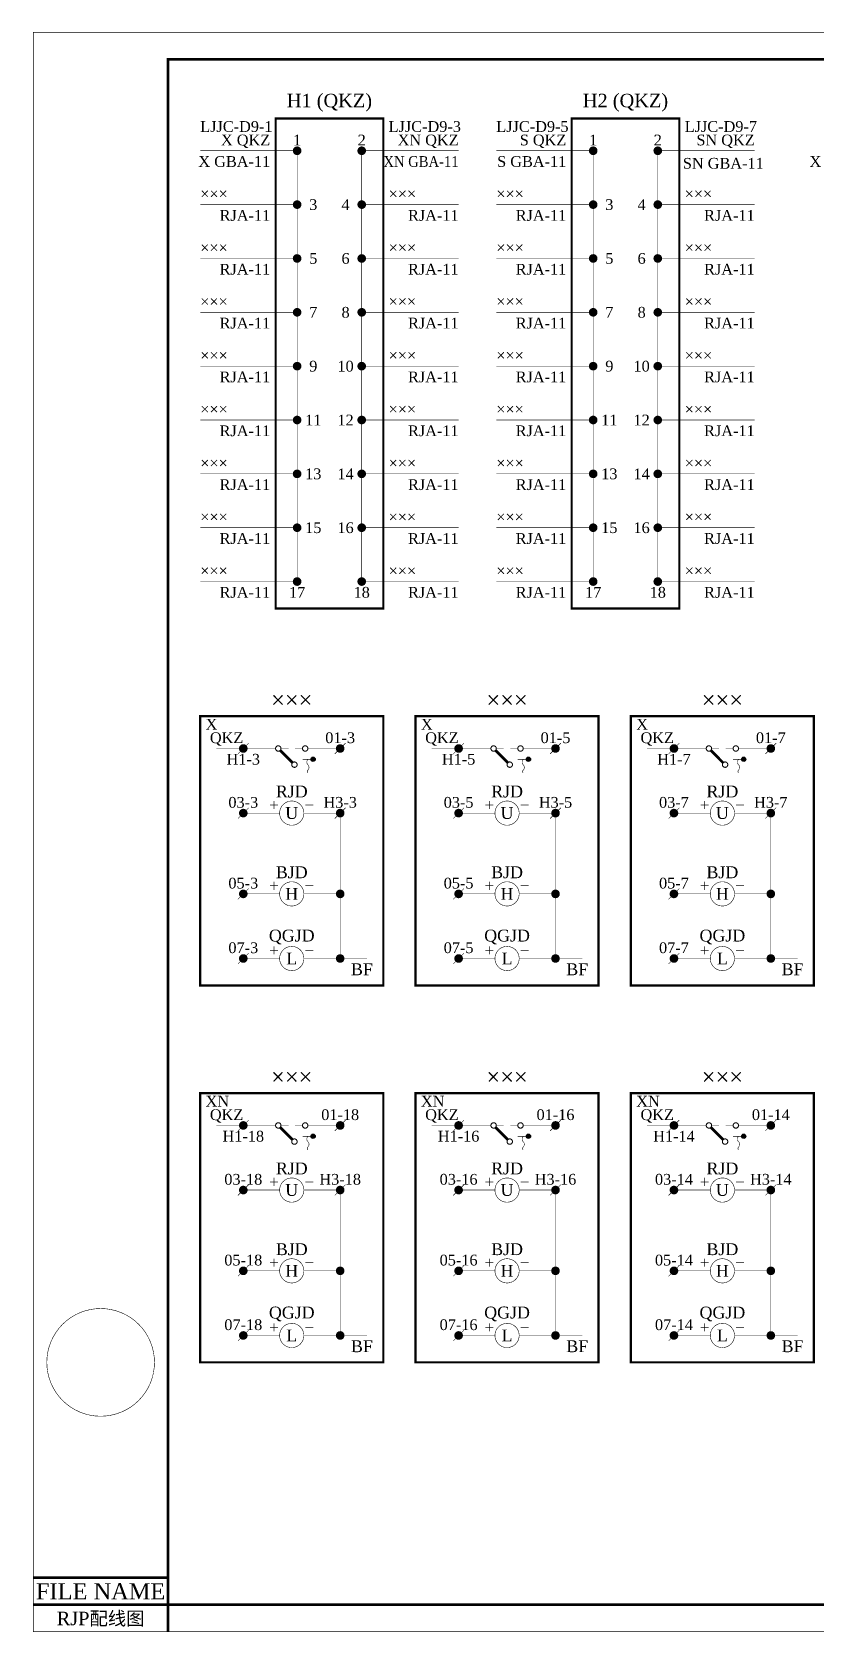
# Model space of a CAD drawing. Extents: x -400 to 380, y -110 to 187.
# Drawn here: x -400.2 to -254.4, y -110.2 to 187.1 of the extents above; entities that cross this region are included whole.
import ezdxf
from ezdxf.enums import TextEntityAlignment as Align

# ---------------------------------------------------------------- set-up
doc = ezdxf.new("R2010")
doc.units = 0
doc.header["$LTSCALE"] = 3
doc.header["$MEASUREMENT"] = 0
doc.linetypes.add('DASHED', pattern=[0.75, 0.5, -0.25])
doc.layers.get('0').update_dxf_attribs({"linetype": 'CONTINUOUS'})
doc.styles.add('CHINESE', font='TIMES.TTF')

msp = doc.modelspace()

# ---------------------------------------------------------------- linework, layer by layer
at = {"color": 8}
for points, const_width in [([(-400, -110), (380, -110), (380, 187), (-400, 187)], 0.1), ([(-375, -105), (375, -105), (375, 182), (-375, 182)], 0.5)]:
    msp.add_lwpolyline(points, close=True, dxfattribs=dict(at, const_width=const_width))
at = {"color": 8, "linetype": 'DASHED', "const_width": 0.4}
for points in [[(-355, 80), (-335, 80), (-335, 171), (-355, 171)], [(-300, 80), (-280, 80), (-280, 171), (-300, 171)], [(-369, 10), (-335, 10), (-335, 60), (-369, 60)], [(-329, 10), (-295, 10), (-295, 60), (-329, 60)], [(-289, 10), (-255, 10), (-255, 60), (-289, 60)], [(-369, -60), (-335, -60), (-335, -10), (-369, -10)], [(-329, -60), (-295, -60), (-295, -10), (-329, -10)], [(-289, -60), (-255, -60), (-255, -10), (-289, -10)]]:
    msp.add_lwpolyline(points, close=True, dxfattribs=at)
at = {"color": 8, "linetype": 'DASHED', "const_width": 0.1}
for points in [[(-351, 165), (-369, 165)], [(-351, 85), (-351, 165)], [(-339, 85), (-339, 165)], [(-321, 165), (-339, 165)], [(-296, 165), (-314, 165)], [(-296, 85), (-296, 165)], [(-266, 165), (-284, 165)], [(-284, 85.4), (-284, 165)], [(-351, 155), (-369, 155)], [(-321, 155), (-339, 155)], [(-296, 155), (-314, 155)], [(-266, 155), (-284, 155)], [(-351, 145), (-369, 145)], [(-321, 145), (-339, 145)], [(-296, 145), (-314, 145)], [(-266, 145), (-284, 145)], [(-351, 135), (-369, 135)], [(-321, 135), (-339, 135)], [(-296, 135), (-314, 135)], [(-266, 135), (-284, 135)], [(-351, 125), (-369, 125)], [(-321, 125), (-339, 125)], [(-296, 125), (-314, 125)], [(-266, 125), (-284, 125)], [(-351, 115), (-369, 115)], [(-321, 115), (-339, 115)], [(-296, 115), (-314, 115)], [(-266, 115), (-284, 115)], [(-351, 105), (-369, 105)], [(-321, 105), (-339, 105)], [(-296, 105), (-314, 105)], [(-266, 105), (-284, 105)], [(-351, 95), (-369, 95)], [(-321, 95), (-339, 95)], [(-296, 95), (-314, 95)], [(-266, 95), (-284, 95)], [(-351, 85), (-369, 85)], [(-321, 85), (-339, 85)], [(-296, 85), (-314, 85)], [(-266, 85), (-284, 85)], [(-355, 54), (-366, 54)], [(-343, 54), (-349, 54)], [(-315, 54), (-326, 54)], [(-303, 54), (-309, 54)], [(-275, 54), (-286, 54)], [(-263, 54), (-269, 54)], [(-354.25, 42), (-361, 42)], [(-343, 15), (-343, 42), (-349.75, 42)], [(-314.25, 42), (-321, 42)], [(-303, 15), (-303, 42), (-309.75, 42)], [(-274.25, 42), (-281, 42)], [(-263, 15), (-263, 42), (-269.75, 42)], [(-354.25, 27), (-361, 27)], [(-343, 27), (-349.75, 27)], [(-314.25, 27), (-321, 27)], [(-303, 27), (-309.75, 27)], [(-274.25, 27), (-281, 27)], [(-263, 27), (-269.75, 27)], [(-354.25, 15), (-361, 15)], [(-338, 15), (-349.75, 15)], [(-314.25, 15), (-321, 15)], [(-298, 15), (-309.75, 15)], [(-274.25, 15), (-281, 15)], [(-258, 15), (-269.75, 15)], [(-355, -16), (-366, -16)], [(-343, -16), (-349, -16)], [(-315, -16), (-326, -16)], [(-303, -16), (-309, -16)], [(-275, -16), (-286, -16)], [(-263, -16), (-269, -16)], [(-354.25, -28), (-361, -28)], [(-343, -55), (-343, -28), (-349.75, -28)], [(-314.25, -28), (-321, -28)], [(-303, -55), (-303, -28), (-309.75, -28)], [(-274.25, -28), (-281, -28)], [(-263, -55), (-263, -28), (-269.75, -28)], [(-354.25, -43), (-361, -43)], [(-343, -43), (-349.75, -43)], [(-314.25, -43), (-321, -43)], [(-303, -43), (-309.75, -43)], [(-274.25, -43), (-281, -43)], [(-263, -43), (-269.75, -43)], [(-354.25, -55), (-361, -55)], [(-338, -55), (-349.75, -55)], [(-314.25, -55), (-321, -55)], [(-298, -55), (-309.75, -55)], [(-274.25, -55), (-281, -55)], [(-258, -55), (-269.75, -55)]]:
    msp.add_lwpolyline(points, dxfattribs=at)
at = {"color": 8}
for points, const_width in [([(-351.4, 165, 1), (-350.6, 165, 1)], 0.8), ([(-339.4, 165, 1), (-338.6, 165, 1)], 0.8), ([(-296.4, 165, 1), (-295.6, 165, 1)], 0.8), ([(-284.4, 165, 1), (-283.6, 165, 1)], 0.8), ([(-351.4, 155, 1), (-350.6, 155, 1)], 0.8), ([(-339.4, 155, 1), (-338.6, 155, 1)], 0.8), ([(-296.4, 155, 1), (-295.6, 155, 1)], 0.8), ([(-284.4, 155, 1), (-283.6, 155, 1)], 0.8), ([(-351.4, 145, 1), (-350.6, 145, 1)], 0.8), ([(-339.4, 145, 1), (-338.6, 145, 1)], 0.8), ([(-296.4, 145, 1), (-295.6, 145, 1)], 0.8), ([(-284.4, 145, 1), (-283.6, 145, 1)], 0.8), ([(-351.4, 135, 1), (-350.6, 135, 1)], 0.8), ([(-339.4, 135, 1), (-338.6, 135, 1)], 0.8), ([(-296.4, 135, 1), (-295.6, 135, 1)], 0.8), ([(-284.4, 135, 1), (-283.6, 135, 1)], 0.8), ([(-351.4, 125, 1), (-350.6, 125, 1)], 0.8), ([(-339.4, 125, 1), (-338.6, 125, 1)], 0.8), ([(-296.4, 125, 1), (-295.6, 125, 1)], 0.8), ([(-284.4, 125, 1), (-283.6, 125, 1)], 0.8), ([(-351.4, 115, 1), (-350.6, 115, 1)], 0.8), ([(-339.4, 115, 1), (-338.6, 115, 1)], 0.8), ([(-296.4, 115, 1), (-295.6, 115, 1)], 0.8), ([(-284.4, 115, 1), (-283.6, 115, 1)], 0.8), ([(-351.4, 105, 1), (-350.6, 105, 1)], 0.8), ([(-339.4, 105, 1), (-338.6, 105, 1)], 0.8), ([(-296.4, 105, 1), (-295.6, 105, 1)], 0.8), ([(-284.4, 105, 1), (-283.6, 105, 1)], 0.8), ([(-351.4, 95, 1), (-350.6, 95, 1)], 0.8), ([(-339.4, 95, 1), (-338.6, 95, 1)], 0.8), ([(-296.4, 95, 1), (-295.6, 95, 1)], 0.8), ([(-284.4, 95, 1), (-283.6, 95, 1)], 0.8), ([(-351.4, 85, 1), (-350.6, 85, 1)], 0.8), ([(-339.4, 85, 1), (-338.6, 85, 1)], 0.8), ([(-296.4, 85, 1), (-295.6, 85, 1)], 0.8), ([(-284.4, 85, 1), (-283.6, 85, 1)], 0.8), ([(-361.4, 54, 1), (-360.6, 54, 1)], 0.8), ([(-354, 54, -1), (-355, 54, -1)], 0.2), ([(-349, 54, -1), (-350, 54, -1)], 0.2), ([(-343.4, 54, 1), (-342.6, 54, 1)], 0.8), ([(-321.4, 54, 1), (-320.6, 54, 1)], 0.8), ([(-314, 54, -1), (-315, 54, -1)], 0.2), ([(-309, 54, -1), (-310, 54, -1)], 0.2), ([(-303.4, 54, 1), (-302.6, 54, 1)], 0.8), ([(-281.4, 54, 1), (-280.6, 54, 1)], 0.8), ([(-274, 54, -1), (-275, 54, -1)], 0.2), ([(-269, 54, -1), (-270, 54, -1)], 0.2), ([(-263.4, 54, 1), (-262.6, 54, 1)], 0.8), ([(-351, 51, -1), (-352, 51, -1)], 0.2), ([(-348.24, 52, 1), (-347.84, 52, 1)], 0.4), ([(-311, 51, -1), (-312, 51, -1)], 0.2), ([(-308.24, 52, 1), (-307.84, 52, 1)], 0.4), ([(-271, 51, -1), (-272, 51, -1)], 0.2), ([(-268.24, 52, 1), (-267.84, 52, 1)], 0.4), ([(-361.4, 42, 1), (-360.6, 42, 1)], 0.8), ([(-343.4, 42, 1), (-342.6, 42, 1)], 0.8), ([(-321.4, 42, 1), (-320.6, 42, 1)], 0.8), ([(-303.4, 42, 1), (-302.6, 42, 1)], 0.8), ([(-281.4, 42, 1), (-280.6, 42, 1)], 0.8), ([(-263.4, 42, 1), (-262.6, 42, 1)], 0.8), ([(-361.4, 27, 1), (-360.6, 27, 1)], 0.8), ([(-343.4, 27, 1), (-342.6, 27, 1)], 0.8), ([(-321.4, 27, 1), (-320.6, 27, 1)], 0.8), ([(-303.4, 27, 1), (-302.6, 27, 1)], 0.8), ([(-281.4, 27, 1), (-280.6, 27, 1)], 0.8), ([(-263.4, 27, 1), (-262.6, 27, 1)], 0.8), ([(-361.4, 15, 1), (-360.6, 15, 1)], 0.8), ([(-343.4, 15, 1), (-342.6, 15, 1)], 0.8), ([(-321.4, 15, 1), (-320.6, 15, 1)], 0.8), ([(-303.4, 15, 1), (-302.6, 15, 1)], 0.8), ([(-281.4, 15, 1), (-280.6, 15, 1)], 0.8), ([(-263.4, 15, 1), (-262.6, 15, 1)], 0.8), ([(-361.4, -16, 1), (-360.6, -16, 1)], 0.8), ([(-354, -16, -1), (-355, -16, -1)], 0.2), ([(-349, -16, -1), (-350, -16, -1)], 0.2), ([(-348.24, -18, 1), (-347.84, -18, 1)], 0.4), ([(-343.4, -16, 1), (-342.6, -16, 1)], 0.8), ([(-321.4, -16, 1), (-320.6, -16, 1)], 0.8), ([(-314, -16, -1), (-315, -16, -1)], 0.2), ([(-309, -16, -1), (-310, -16, -1)], 0.2), ([(-308.24, -18, 1), (-307.84, -18, 1)], 0.4), ([(-303.4, -16, 1), (-302.6, -16, 1)], 0.8), ([(-281.4, -16, 1), (-280.6, -16, 1)], 0.8), ([(-274, -16, -1), (-275, -16, -1)], 0.2), ([(-269, -16, -1), (-270, -16, -1)], 0.2), ([(-268.24, -18, 1), (-267.84, -18, 1)], 0.4), ([(-263.4, -16, 1), (-262.6, -16, 1)], 0.8), ([(-351, -19, -1), (-352, -19, -1)], 0.2), ([(-311, -19, -1), (-312, -19, -1)], 0.2), ([(-271, -19, -1), (-272, -19, -1)], 0.2), ([(-361.4, -28, 1), (-360.6, -28, 1)], 0.8), ([(-343.4, -28, 1), (-342.6, -28, 1)], 0.8), ([(-321.4, -28, 1), (-320.6, -28, 1)], 0.8), ([(-303.4, -28, 1), (-302.6, -28, 1)], 0.8), ([(-281.4, -28, 1), (-280.6, -28, 1)], 0.8), ([(-263.4, -28, 1), (-262.6, -28, 1)], 0.8), ([(-361.4, -43, 1), (-360.6, -43, 1)], 0.8), ([(-343.4, -43, 1), (-342.6, -43, 1)], 0.8), ([(-321.4, -43, 1), (-320.6, -43, 1)], 0.8), ([(-303.4, -43, 1), (-302.6, -43, 1)], 0.8), ([(-281.4, -43, 1), (-280.6, -43, 1)], 0.8), ([(-263.4, -43, 1), (-262.6, -43, 1)], 0.8), ([(-397.5, -60, 1), (-377.5, -60, 1)], 0.1), ([(-361.4, -55, 1), (-360.6, -55, 1)], 0.8), ([(-343.4, -55, 1), (-342.6, -55, 1)], 0.8), ([(-321.4, -55, 1), (-320.6, -55, 1)], 0.8), ([(-303.4, -55, 1), (-302.6, -55, 1)], 0.8), ([(-281.4, -55, 1), (-280.6, -55, 1)], 0.8), ([(-263.4, -55, 1), (-262.6, -55, 1)], 0.8)]:
    msp.add_lwpolyline(points, format="xyb", close=True, dxfattribs=dict(at, const_width=const_width))
for points, const_width in [([(-362, 53), (-360, 55)], 0.1), ([(-354.15, 53.65), (-351.85, 51.35)], 0.5), ([(-352.6, 54), (-354, 54)], 0.1), ([(-350, 54), (-351.4, 54)], 0.1), ([(-344, 53), (-342, 55)], 0.1), ([(-322, 53), (-320, 55)], 0.1), ([(-314.15, 53.65), (-311.85, 51.35)], 0.5), ([(-312.6, 54), (-314, 54)], 0.1), ([(-310, 54), (-311.4, 54)], 0.1), ([(-304, 53), (-302, 55)], 0.1), ([(-282, 53), (-280, 55)], 0.1), ([(-274.15, 53.65), (-271.85, 51.35)], 0.5), ([(-272.6, 54), (-274, 54)], 0.1), ([(-270, 54), (-271.4, 54)], 0.1), ([(-264, 53), (-262, 55)], 0.1), ([(-350, 51.99), (-348, 51.99)], 0.1), ([(-310, 51.99), (-308, 51.99)], 0.1), ([(-270, 51.99), (-268, 51.99)], 0.1), ([(-362, 41), (-360, 43)], 0.1), ([(-344, 41), (-342, 43)], 0.1), ([(-322, 41), (-320, 43)], 0.1), ([(-304, 41), (-302, 43)], 0.1), ([(-282, 41), (-280, 43)], 0.1), ([(-264, 41), (-262, 43)], 0.1), ([(-362, 26), (-360, 28)], 0.1), ([(-322, 26), (-320, 28)], 0.1), ([(-282, 26), (-280, 28)], 0.1), ([(-362, 14), (-360, 16)], 0.1), ([(-322, 14), (-320, 16)], 0.1), ([(-282, 14), (-280, 16)], 0.1), ([(-362, -17), (-360, -15)], 0.1), ([(-354.15, -16.35), (-351.85, -18.65)], 0.5), ([(-352.6, -16), (-354, -16)], 0.1), ([(-350, -16), (-351.4, -16)], 0.1), ([(-344, -17), (-342, -15)], 0.1), ([(-322, -17), (-320, -15)], 0.1), ([(-314.15, -16.35), (-311.85, -18.65)], 0.5), ([(-312.6, -16), (-314, -16)], 0.1), ([(-310, -16), (-311.4, -16)], 0.1), ([(-304, -17), (-302, -15)], 0.1), ([(-282, -17), (-280, -15)], 0.1), ([(-274.15, -16.35), (-271.85, -18.65)], 0.5), ([(-272.6, -16), (-274, -16)], 0.1), ([(-270, -16), (-271.4, -16)], 0.1), ([(-264, -17), (-262, -15)], 0.1), ([(-350, -18.01), (-348, -18.01)], 0.1), ([(-310, -18.01), (-308, -18.01)], 0.1), ([(-270, -18.01), (-268, -18.01)], 0.1), ([(-362, -29), (-360, -27)], 0.1), ([(-344, -29), (-342, -27)], 0.1), ([(-322, -29), (-320, -27)], 0.1), ([(-304, -29), (-302, -27)], 0.1), ([(-282, -29), (-280, -27)], 0.1), ([(-264, -29), (-262, -27)], 0.1), ([(-362, -44), (-360, -42)], 0.1), ([(-322, -44), (-320, -42)], 0.1), ([(-282, -44), (-280, -42)], 0.1), ([(-362, -56), (-360, -54)], 0.1), ([(-322, -56), (-320, -54)], 0.1), ([(-282, -56), (-280, -54)], 0.1), ([(-400, -100), (-375, -100)], 0.5), ([(-375, -110), (-375, -105), (-400, -105)], 0.5)]:
    msp.add_lwpolyline(points, dxfattribs=dict(at, const_width=const_width))
at = {"color": 8, "const_width": 0.1}
for points in [[(-349, 51.97, 0.408543), (-349, 50.99, -0.408829), (-349, 49.99, 0.408325), (-349, 49.44, -2.291341)], [(-309, 51.97, 0.408543), (-309, 50.99, -0.408829), (-309, 49.99, 0.408325), (-309, 49.44, -2.291341)], [(-269, 51.97, 0.408543), (-269, 50.99, -0.408829), (-269, 49.99, 0.408325), (-269, 49.44, -2.291341)], [(-349, -18.03, 0.408543), (-349, -19.01, -0.408829), (-349, -20.01, 0.408325), (-349, -20.56, -2.291341)], [(-309, -18.03, 0.408543), (-309, -19.01, -0.408829), (-309, -20.01, 0.408325), (-309, -20.56, -2.291341)], [(-269, -18.03, 0.408543), (-269, -19.01, -0.408829), (-269, -20.01, 0.408325), (-269, -20.56, -2.291341)]]:
    msp.add_lwpolyline(points, format="xyb", dxfattribs=at)
at = {"color": 8, "linetype": 'DASHED', "const_width": 0.1}
for points in [[(-354.25, 42, 1), (-349.75, 42, 1)], [(-314.25, 42, 1), (-309.75, 42, 1)], [(-274.25, 42, 1), (-269.75, 42, 1)], [(-354.25, 27, 1), (-349.75, 27, 1)], [(-314.25, 27, 1), (-309.75, 27, 1)], [(-274.25, 27, 1), (-269.75, 27, 1)], [(-354.25, 15, 1), (-349.75, 15, 1)], [(-314.25, 15, 1), (-309.75, 15, 1)], [(-274.25, 15, 1), (-269.75, 15, 1)], [(-354.25, -28, 1), (-349.75, -28, 1)], [(-314.25, -28, 1), (-309.75, -28, 1)], [(-274.25, -28, 1), (-269.75, -28, 1)], [(-354.25, -43, 1), (-349.75, -43, 1)], [(-314.25, -43, 1), (-309.75, -43, 1)], [(-274.25, -43, 1), (-269.75, -43, 1)], [(-354.25, -55, 1), (-349.75, -55, 1)], [(-314.25, -55, 1), (-309.75, -55, 1)], [(-274.25, -55, 1), (-269.75, -55, 1)]]:
    msp.add_lwpolyline(points, format="xyb", close=True, dxfattribs=at)
at = {"color": 8}
for centre in [(-348.04, 52), (-308.04, 52), (-268.04, 52), (-348.04, -18), (-308.04, -18), (-268.04, -18)]:
    msp.add_circle(centre, 0.396, dxfattribs=at)

# ---------------------------------------------------------------- texts
at = {"color": 8, "linetype": 'Continuous', "style": 'CHINESE'}
for s, height, p in [('H1 (QKZ)', 2.5, (-345, 174)), ('H2 (QKZ)', 2.5, (-290, 174)), ('2', 2, (-284, 167)), ('4', 2, (-287, 155)), ('6', 2, (-287, 145))]:
    msp.add_text(s, height=height, dxfattribs=at).set_placement(p, align=Align.MIDDLE)
for s, p in [('LJJC-D9-1', (-369, 169.5)), ('LJJC-D9-3', (-334, 169.5)), ('LJJC-D9-5', (-314, 169.5)), ('LJJC-D9-7', (-279, 169.5))]:
    msp.add_text(s, height=2, dxfattribs=at).set_placement(p, align=Align.MIDDLE_LEFT)
for s, p in [('X QKZ', (-356, 167)), ('XN QKZ', (-321, 167)), ('S QKZ', (-301, 167))]:
    msp.add_text(s, height=2, dxfattribs=at).set_placement(p, align=Align.MIDDLE_RIGHT)
at = {"color": 8, "style": 'CHINESE'}
for s, height, p in [('1', 2, (-351, 167)), ('2', 2, (-339, 167)), ('1', 2, (-296, 167)), ('3', 2, (-348, 155)), ('4', 2, (-342, 155)), ('3', 2, (-293, 155)), ('5', 2, (-348, 145)), ('6', 2, (-342, 145)), ('5', 2, (-293, 145)), ('7', 2, (-348, 135)), ('8', 2, (-342, 135)), ('7', 2, (-293, 135)), ('8', 2, (-287, 135)), ('9', 2, (-348, 125)), ('10', 2, (-342, 125)), ('9', 2, (-293, 125)), ('10', 2, (-287, 125)), ('11', 2, (-348, 115)), ('12', 2, (-342, 115)), ('11', 2, (-293, 115)), ('12', 2, (-287, 115)), ('13', 2, (-348, 105)), ('14', 2, (-342, 105)), ('13', 2, (-293, 105)), ('14', 2, (-287, 105)), ('15', 2, (-348, 95)), ('16', 2, (-342, 95)), ('15', 2, (-293, 95)), ('16', 2, (-287, 95)), ('17', 2, (-351, 83)), ('18', 2, (-339, 83)), ('17', 2, (-296, 83)), ('18', 2, (-284, 83)), ('×××', 3, (-352, 63)), ('×××', 3, (-312, 63)), ('×××', 3, (-272, 63)), ('01-3', 2, (-343, 56)), ('01-5', 2, (-303, 56)), ('01-7', 2, (-263, 56)), ('H1-3', 2, (-361, 52)), ('H1-5', 2, (-321, 52)), ('H1-7', 2, (-281, 52)), ('03-3', 2, (-361, 44)), ('RJD', 2.2, (-352, 46)), ('H3-3', 2, (-343, 44)), ('03-5', 2, (-321, 44)), ('RJD', 2.2, (-312, 46)), ('H3-5', 2, (-303, 44)), ('03-7', 2, (-281, 44)), ('RJD', 2.2, (-272, 46)), ('H3-7', 2, (-263, 44)), ('＋        －', 1.5, (-352, 43.5)), ('U', 2.2, (-352, 42)), ('＋        －', 1.5, (-312, 43.5)), ('U', 2.2, (-312, 42)), ('＋        －', 1.5, (-272, 43.5)), ('U', 2.2, (-272, 42)), ('05-3', 2, (-361, 29)), ('BJD', 2.2, (-352, 31)), ('05-5', 2, (-321, 29)), ('BJD', 2.2, (-312, 31)), ('05-7', 2, (-281, 29)), ('BJD', 2.2, (-272, 31)), ('＋        －', 1.5, (-352, 28.5)), ('H', 2.2, (-352, 27)), ('＋        －', 1.5, (-312, 28.5)), ('H', 2.2, (-312, 27)), ('＋        －', 1.5, (-272, 28.5)), ('H', 2.2, (-272, 27)), ('07-3', 2, (-361, 17)), ('QGJD', 2.2, (-352, 19)), ('07-5', 2, (-321, 17)), ('QGJD', 2.2, (-312, 19)), ('07-7', 2, (-281, 17)), ('QGJD', 2.2, (-272, 19)), ('＋        －', 1.5, (-352, 16.5)), ('L', 2.2, (-352, 15)), ('＋        －', 1.5, (-312, 16.5)), ('L', 2.2, (-312, 15)), ('＋        －', 1.5, (-272, 16.5)), ('L', 2.2, (-272, 15)), ('×××', 3, (-352, -7)), ('×××', 3, (-312, -7)), ('×××', 3, (-272, -7)), ('01-18', 2, (-343, -14)), ('01-16', 2, (-303, -14)), ('01-14', 2, (-263, -14)), ('H1-18', 2, (-361, -18)), ('H1-16', 2, (-321, -18)), ('H1-14', 2, (-281, -18)), ('RJD', 2.2, (-352, -24)), ('RJD', 2.2, (-312, -24)), ('RJD', 2.2, (-272, -24)), ('03-18', 2, (-361, -26)), ('＋        －', 1.5, (-352, -26.5)), ('H3-18', 2, (-343, -26)), ('03-16', 2, (-321, -26)), ('＋        －', 1.5, (-312, -26.5)), ('H3-16', 2, (-303, -26)), ('03-14', 2, (-281, -26)), ('＋        －', 1.5, (-272, -26.5)), ('H3-14', 2, (-263, -26)), ('U', 2.2, (-352, -28)), ('U', 2.2, (-312, -28)), ('U', 2.2, (-272, -28)), ('BJD', 2.2, (-352, -39)), ('BJD', 2.2, (-312, -39)), ('BJD', 2.2, (-272, -39)), ('05-18', 2, (-361, -41)), ('＋        －', 1.5, (-352, -41.5)), ('05-16', 2, (-321, -41)), ('＋        －', 1.5, (-312, -41.5)), ('05-14', 2, (-281, -41)), ('＋        －', 1.5, (-272, -41.5)), ('H', 2.2, (-352, -43)), ('H', 2.2, (-312, -43)), ('H', 2.2, (-272, -43)), ('QGJD', 2.2, (-352, -51)), ('QGJD', 2.2, (-312, -51)), ('QGJD', 2.2, (-272, -51)), ('07-18', 2, (-361, -53)), ('＋        －', 1.5, (-352, -53.5)), ('07-16', 2, (-321, -53)), ('＋        －', 1.5, (-312, -53.5)), ('07-14', 2, (-281, -53)), ('＋        －', 1.5, (-272, -53.5)), ('L', 2.2, (-352, -55)), ('L', 2.2, (-312, -55)), ('L', 2.2, (-272, -55)), ('FILE NAME', 3, (-387.5, -102.5)), ('RJP配线图', 2.5, (-387.5, -107.5))]:
    msp.add_text(s, height=height, dxfattribs=at).set_placement(p, align=Align.MIDDLE)
for s, p in [('SN QKZ', (-266, 167)), ('X GBA-11', (-356, 163)), ('S GBA-11', (-301, 163)), ('X GBD (－)', (-241, 163)), ('RJA-11', (-356, 153)), ('RJA-11', (-321, 153)), ('RJA-11', (-301, 153)), ('RJA-11', (-266, 153)), ('RJA-11', (-356, 143)), ('RJA-11', (-321, 143)), ('RJA-11', (-301, 143)), ('RJA-11', (-266, 143)), ('RJA-11', (-356, 133)), ('RJA-11', (-321, 133)), ('RJA-11', (-301, 133)), ('RJA-11', (-266, 133)), ('RJA-11', (-356, 123)), ('RJA-11', (-321, 123)), ('RJA-11', (-301, 123)), ('RJA-11', (-266, 123)), ('RJA-11', (-356, 113)), ('RJA-11', (-321, 113)), ('RJA-11', (-301, 113)), ('RJA-11', (-266, 113)), ('RJA-11', (-356, 103)), ('RJA-11', (-321, 103)), ('RJA-11', (-301, 103)), ('RJA-11', (-266, 103)), ('RJA-11', (-356, 93)), ('RJA-11', (-321, 93)), ('RJA-11', (-301, 93)), ('RJA-11', (-266, 93)), ('RJA-11', (-356, 83)), ('RJA-11', (-321, 83)), ('RJA-11', (-301, 83)), ('RJA-11', (-266, 83)), ('QKZ', (-361, 56)), ('QKZ', (-321, 56)), ('QKZ', (-281, 56)), ('QKZ', (-361, -14)), ('QKZ', (-321, -14)), ('QKZ', (-281, -14))]:
    msp.add_text(s, height=2, dxfattribs=at).set_placement(p, align=Align.MIDDLE_RIGHT)
at = {"color": 8, "style": 'CHINESE', "width": 0.9}
msp.add_text('XN GBA-11', height=2, dxfattribs=at).set_placement((-321, 163), align=Align.MIDDLE_RIGHT)
at = {"color": 8, "style": 'CHINESE'}
for s, height, p in [('SN GBA-11', 2, (-279.34, 162.67)), ('×××', 2, (-369, 157)), ('×××', 2, (-334, 157)), ('×××', 2, (-314, 157)), ('×××', 2, (-279, 157)), ('×××', 2, (-369, 147)), ('×××', 2, (-334, 147)), ('×××', 2, (-314, 147)), ('×××', 2, (-279, 147)), ('×××', 2, (-369, 137)), ('×××', 2, (-334, 137)), ('×××', 2, (-314, 137)), ('×××', 2, (-279, 137)), ('×××', 2, (-369, 127)), ('×××', 2, (-334, 127)), ('×××', 2, (-314, 127)), ('×××', 2, (-279, 127)), ('×××', 2, (-369, 117)), ('×××', 2, (-334, 117)), ('×××', 2, (-314, 117)), ('×××', 2, (-279, 117)), ('×××', 2, (-369, 107)), ('×××', 2, (-334, 107)), ('×××', 2, (-314, 107)), ('×××', 2, (-279, 107)), ('×××', 2, (-369, 97)), ('×××', 2, (-334, 97)), ('×××', 2, (-314, 97)), ('×××', 2, (-279, 97)), ('×××', 2, (-369, 87)), ('×××', 2, (-334, 87)), ('×××', 2, (-314, 87)), ('×××', 2, (-279, 87)), ('X', 2, (-368, 58.5)), ('X', 2, (-328, 58.5)), ('X', 2, (-288, 58.5)), ('BF', 2.2, (-341, 13)), ('BF', 2.2, (-301, 13)), ('BF', 2.2, (-261, 13)), ('XN', 2, (-368, -11.5)), ('XN', 2, (-328, -11.5)), ('XN', 2, (-288, -11.5)), ('BF', 2.2, (-341, -57)), ('BF', 2.2, (-301, -57)), ('BF', 2.2, (-261, -57))]:
    msp.add_text(s, height=height, dxfattribs=at).set_placement(p, align=Align.MIDDLE_LEFT)

doc.saveas('drawing.dxf')
